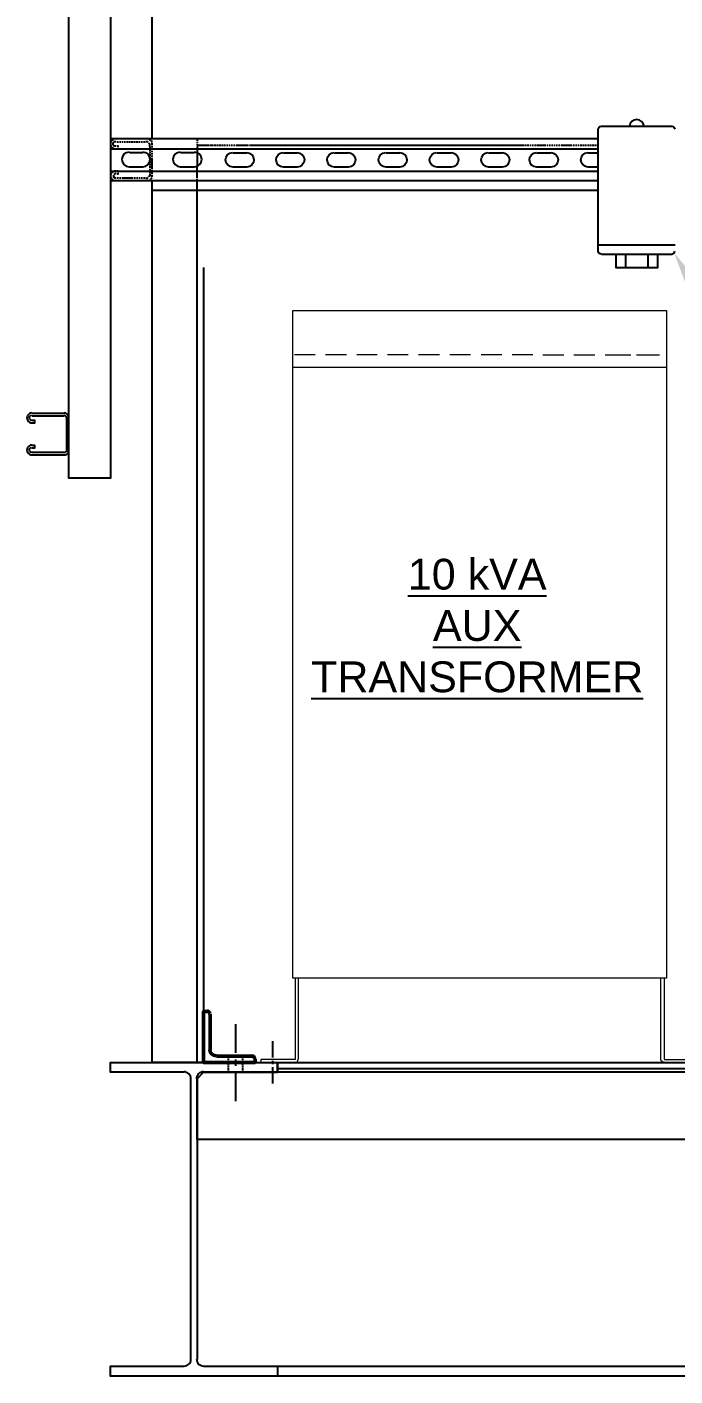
# Model space of a CAD drawing. Header units: feet. Extents: x -159 to 1687, y -48 to 1556.
# Drawn here: x 1220.9 to 1246.2, y 999 to 1051.6 of the extents above; entities that cross this region are included whole.
import ezdxf
from ezdxf import colors
from ezdxf.entities.mleader import LeaderData, LeaderLine
from ezdxf.math import Vec2, Vec3

# ---------------------------------------------------------------- set-up
doc = ezdxf.new("R2010")
doc.units = ezdxf.units.FT
doc.header["$MEASUREMENT"] = 0
for name, color, linetype in [('G-ANNO-TEXT', 1, 'Continuous'), ('PDF8_0', 7, 'Continuous'), ('PDF8_AM_0N', 7, 'Continuous'), ('PDF8_LP_OBJ-Hidden', 7, 'Continuous'), ('PDF8_LP_OBJ-Misc', 7, 'Continuous'), ('PDF8_LP_OBJ-Text', 7, 'Continuous')]:
    doc.layers.add(name, color=color, linetype=linetype)
doc.styles.add('NEI-A', font='arial.ttf')

msp = doc.modelspace()

# ---------------------------------------------------------------- linework, layer by layer
at = {"layer": 'PDF8_0', "lineweight": 25}
for points in [[(1230.50514, 1012.07421), (1230.50514, 1011.42988)], [(1267.69218, 1011.24579), (1267.69218, 1010.85919), (1270.54564, 1010.85919), (1270.82178, 1010.60146), (1270.82178, 1008.24505), (1227.55963, 1008.24505), (1227.55963, 1010.60146), (1227.81736, 1010.85919), (1230.68923, 1010.85919), (1230.68923, 1011.24579)], [(1230.50514, 1011.30101), (1230.50514, 1011.17215)], [(1230.68923, 1011.24579), (1267.69218, 1011.24579)], [(1230.50514, 1011.06169), (1230.50514, 1010.41736)], [(1267.69218, 1010.98805), (1230.68923, 1010.98805)]]:
    msp.add_lwpolyline(points, dxfattribs=at)
at = {"layer": 'PDF8_AM_0N', "lineweight": 50}
for points in [[(1229.82399, 1011.37465), (1229.82399, 1011.24579), (1227.81736, 1011.24579), (1227.81736, 1013.234), (1227.94623, 1013.234)], [(1228.0751, 1013.12355), (1228.0751, 1011.74284)], [(1228.31442, 1011.48511), (1229.69512, 1011.48511)]]:
    msp.add_lwpolyline(points, dxfattribs=at)
for centre, radius, start, end in [((1227.93702, 1013.13275), 0.11966, 0.00001, 89.99999), ((1228.30521, 1011.75204), 0.24853, 180.000022, 269.999978), ((1229.68592, 1011.38386), 0.11966, 0.00001, 89.99999)]:
    msp.add_arc(centre, radius, start, end, dxfattribs=at)
at = {"layer": 'PDF8_LP_OBJ-Hidden', "lineweight": 25}
for p, q in [((1227.75251, 1046.97848), (1227.66076, 1046.97848)), ((1227.84455, 1046.97848), (1227.75281, 1046.97848)), ((1227.9366, 1046.97848), (1227.84485, 1046.97848)), ((1229.56267, 1046.97848), (1229.43932, 1046.97848))]:
    msp.add_line(p, q, dxfattribs=at)
for points in [[(1224.19071, 1047.07053), (1224.19071, 1047.0153)], [(1224.22753, 1047.16257), (1224.20912, 1047.12575), (1224.20912, 1047.10735)], [(1224.20912, 1046.97848), (1224.20912, 1046.96007), (1224.22753, 1046.92325)], [(1224.30116, 1047.2178), (1224.28275, 1047.19939), (1224.24593, 1047.18098)], [(1224.24593, 1046.90484), (1224.28275, 1046.88643), (1224.30116, 1046.86802)], [(1224.30116, 1047.07053), (1224.28275, 1047.07053), (1224.28275, 1047.0153), (1224.30116, 1047.0153)], [(1224.41162, 1047.12575), (1224.33798, 1047.12575), (1224.31957, 1047.10735), (1224.30116, 1047.10735)], [(1224.41162, 1046.96007), (1224.33798, 1046.96007), (1224.31957, 1046.97848), (1224.30116, 1046.97848)], [(1224.43003, 1047.23621), (1224.33798, 1047.23621), (1224.33798, 1047.2178)], [(1224.33798, 1046.86802), (1224.3748, 1046.84961), (1224.41162, 1046.84961)], [(1224.44844, 1047.12575), (1224.50367, 1047.12575)], [(1224.48526, 1046.92325), (1224.48526, 1046.96007), (1224.44844, 1046.96007)], [(1224.44844, 1046.84961), (1224.48526, 1046.84961), (1224.48526, 1046.88643)], [(1224.52208, 1047.23621), (1224.46685, 1047.23621)], [(1224.54049, 1047.12575), (1224.59571, 1047.12575)], [(1224.61412, 1047.23621), (1224.5589, 1047.23621)], [(1224.63253, 1047.12575), (1224.68776, 1047.12575)], [(1224.70617, 1047.23621), (1224.65094, 1047.23621)], [(1224.72458, 1047.12575), (1224.77981, 1047.12575)], [(1224.79822, 1047.23621), (1224.74299, 1047.23621)], [(1224.81663, 1047.12575), (1224.87186, 1047.12575)], [(1224.89026, 1047.23621), (1224.83504, 1047.23621)], [(1224.90867, 1047.12575), (1224.9639, 1047.12575)], [(1224.98231, 1047.23621), (1224.92708, 1047.23621)], [(1225.00072, 1047.12575), (1225.07436, 1047.12575)], [(1225.07436, 1047.23621), (1225.01913, 1047.23621)], [(1225.09277, 1047.12575), (1225.16641, 1047.12575)], [(1225.18482, 1047.23621), (1225.11118, 1047.23621)], [(1225.18482, 1047.12575), (1225.25845, 1047.12575)], [(1225.27686, 1047.23621), (1225.20322, 1047.23621)], [(1225.27686, 1047.12575), (1225.3505, 1047.12575)], [(1225.36891, 1047.23621), (1225.29527, 1047.23621)], [(1225.46096, 1047.23621), (1225.38732, 1047.23621)], [(1225.38732, 1047.12575), (1225.44255, 1047.12575)], [(1225.47937, 1047.12575), (1225.53459, 1047.12575)], [(1225.553, 1047.23621), (1225.49778, 1047.23621)], [(1225.66346, 1047.10735), (1225.64505, 1047.12575), (1225.57141, 1047.12575)], [(1225.66346, 1047.23621), (1225.58982, 1047.23621)], [(1225.75551, 1047.18098), (1225.71869, 1047.19939), (1225.70028, 1047.2178)], [(1225.71869, 1046.94166), (1225.71869, 1047.03371), (1225.70028, 1047.05212), (1225.70028, 1047.08894)], [(1225.71869, 1046.92325), (1225.71869, 1046.84961)], [(1225.71869, 1046.8312), (1225.71869, 1046.75757)], [(1225.81074, 1047.10735), (1225.79233, 1047.14416), (1225.77392, 1047.16257)], [(1225.81074, 1046.99689), (1225.81074, 1047.08894)], [(1225.81074, 1046.90484), (1225.81074, 1046.96007)], [(1225.81074, 1046.81279), (1225.81074, 1046.86802)], [(1227.55963, 1047.23621), (1227.55963, 1047.16257)], [(1227.55963, 1047.12575), (1227.55963, 1047.07053)], [(1227.55963, 1047.03371), (1227.55963, 1046.97848)], [(1227.55963, 1046.94166), (1227.55963, 1046.88643)], [(1227.55963, 1046.84961), (1227.55963, 1046.77598)], [(1227.64235, 1046.97848), (1227.56871, 1046.97848)], [(1228.02865, 1046.97848), (1227.95501, 1046.97848)], [(1228.1207, 1046.97848), (1228.06547, 1046.97848)], [(1228.20589, 1046.97848), (1228.13225, 1046.97848)], [(1228.29793, 1046.97848), (1228.2243, 1046.97848)], [(1228.38998, 1046.97848), (1228.31634, 1046.97848)], [(1228.48203, 1046.97848), (1228.40839, 1046.97848)], [(1228.57408, 1046.97848), (1228.51885, 1046.97848)], [(1228.66612, 1046.97848), (1228.61089, 1046.97848)], [(1228.75817, 1046.97848), (1228.70294, 1046.97848)], [(1228.85022, 1046.97848), (1228.79499, 1046.97848)], [(1228.94226, 1046.97848), (1228.88704, 1046.97848)], [(1229.03431, 1046.97848), (1228.97908, 1046.97848)], [(1229.14477, 1046.97848), (1229.07113, 1046.97848)], [(1229.23682, 1046.97848), (1229.16318, 1046.97848)], [(1229.32886, 1046.97848), (1229.25522, 1046.97848)], [(1229.42091, 1046.97848), (1229.34727, 1046.97848)], [(1240.29895, 1046.97848), (1229.59948, 1046.97848)], [(1240.391, 1046.97848), (1240.33577, 1046.97848)], [(1240.48305, 1046.97848), (1240.42782, 1046.97848)], [(1240.57509, 1046.97848), (1240.51987, 1046.97848)], [(1240.66714, 1046.97848), (1240.61191, 1046.97848)], [(1240.7776, 1046.97848), (1240.70396, 1046.97848)], [(1240.86965, 1046.97848), (1240.79601, 1046.97848)], [(1240.96169, 1046.97848), (1240.88806, 1046.97848)], [(1241.05374, 1046.97848), (1240.9801, 1046.97848)], [(1241.14579, 1046.97848), (1241.07215, 1046.97848)], [(1241.23783, 1046.97848), (1241.18261, 1046.97848)], [(1241.32988, 1046.97848), (1241.27465, 1046.97848)], [(1241.42193, 1046.97848), (1241.3667, 1046.97848)], [(1241.51398, 1046.97848), (1241.45875, 1046.97848)], [(1241.60602, 1046.97848), (1241.55079, 1046.97848)], [(1241.69807, 1046.97848), (1241.64284, 1046.97848)], [(1241.80853, 1046.97848), (1241.73489, 1046.97848)], [(1241.90057, 1046.97848), (1241.82694, 1046.97848)], [(1241.99262, 1046.97848), (1241.91898, 1046.97848)], [(1242.08467, 1046.97848), (1242.01103, 1046.97848)], [(1242.17671, 1046.97848), (1242.10308, 1046.97848)], [(1242.26876, 1046.97848), (1242.21353, 1046.97848)], [(1242.36081, 1046.97848), (1242.30558, 1046.97848)], [(1242.45286, 1046.97848), (1242.39763, 1046.97848)], [(1242.5449, 1046.97848), (1242.48968, 1046.97848)], [(1242.63695, 1046.97848), (1242.58172, 1046.97848)], [(1242.729, 1046.97848), (1242.67377, 1046.97848)], [(1242.83945, 1046.97848), (1242.76582, 1046.97848)], [(1242.9315, 1046.97848), (1242.85786, 1046.97848)], [(1243.02355, 1046.97848), (1242.94991, 1046.97848)], [(1243.1156, 1046.97848), (1243.04196, 1046.97848)], [(1243.18923, 1046.97848), (1243.13401, 1046.97848)], [(1225.71869, 1046.73916), (1225.71869, 1046.66552)], [(1225.71869, 1046.64711), (1225.71869, 1046.57347)], [(1225.71869, 1046.53665), (1225.71869, 1046.48143)], [(1225.71869, 1046.44461), (1225.71869, 1046.38938)], [(1225.71869, 1046.35256), (1225.71869, 1046.29733)], [(1225.81074, 1046.72075), (1225.81074, 1046.77598)], [(1225.81074, 1046.6287), (1225.81074, 1046.68393)], [(1225.81074, 1046.53665), (1225.81074, 1046.59188)], [(1225.81074, 1046.4262), (1225.81074, 1046.49983)], [(1225.81074, 1046.33415), (1225.81074, 1046.40779)], [(1225.81074, 1046.2421), (1225.81074, 1046.31574)], [(1227.55963, 1046.75757), (1227.55963, 1046.68393)], [(1224.19071, 1045.81869), (1224.19071, 1045.76346)], [(1224.22753, 1045.91073), (1224.20912, 1045.87391), (1224.20912, 1045.8555)], [(1224.30116, 1045.96596), (1224.28275, 1045.94755), (1224.24593, 1045.92914)], [(1224.30116, 1045.81869), (1224.30116, 1045.76346)], [(1224.41162, 1045.87391), (1224.35639, 1045.87391), (1224.33798, 1045.8555), (1224.31957, 1045.8555)], [(1224.41162, 1045.98437), (1224.33798, 1045.98437)], [(1224.48526, 1045.94755), (1224.48526, 1045.98437), (1224.44844, 1045.98437)], [(1224.44844, 1045.87391), (1224.48526, 1045.87391), (1224.48526, 1045.91073)], [(1225.71869, 1045.89232), (1225.71869, 1045.80028), (1225.70028, 1045.78187), (1225.70028, 1045.76346)], [(1225.71869, 1046.26051), (1225.71869, 1046.20528)], [(1225.71869, 1046.16846), (1225.71869, 1046.11324)], [(1225.71869, 1046.07642), (1225.71869, 1046.02119)], [(1225.71869, 1045.98437), (1225.71869, 1045.91073)], [(1225.81074, 1046.15006), (1225.81074, 1046.22369)], [(1225.81074, 1046.05801), (1225.81074, 1046.13165)], [(1225.81074, 1045.96596), (1225.81074, 1046.02119)], [(1225.81074, 1045.87391), (1225.81074, 1045.92914)], [(1225.81074, 1045.76346), (1225.81074, 1045.8371)], [(1227.55963, 1046.07642), (1227.55963, 1046.15006)], [(1227.55963, 1045.98437), (1227.55963, 1046.05801)], [(1227.55963, 1045.89232), (1227.55963, 1045.96596)], [(1227.55963, 1045.80028), (1227.55963, 1045.87391)], [(1227.55963, 1045.70823), (1227.55963, 1045.78187)], [(1224.20912, 1045.72664), (1224.20912, 1045.70823), (1224.22753, 1045.68982), (1224.22753, 1045.67141)], [(1224.24593, 1045.653), (1224.28275, 1045.63459), (1224.30116, 1045.61618)], [(1224.41162, 1045.70823), (1224.35639, 1045.70823), (1224.35639, 1045.72664), (1224.31957, 1045.72664), (1224.31957, 1045.74505)], [(1224.33798, 1045.61618), (1224.43003, 1045.61618)], [(1224.50367, 1045.70823), (1224.44844, 1045.70823)], [(1224.46685, 1045.61618), (1224.52208, 1045.61618)], [(1224.59571, 1045.70823), (1224.54049, 1045.70823)], [(1224.5589, 1045.61618), (1224.61412, 1045.61618)], [(1224.70617, 1045.70823), (1224.63253, 1045.70823)], [(1224.65094, 1045.61618), (1224.70617, 1045.61618)], [(1224.79822, 1045.70823), (1224.72458, 1045.70823)], [(1224.74299, 1045.61618), (1224.79822, 1045.61618)], [(1224.89026, 1045.70823), (1224.81663, 1045.70823)], [(1224.83504, 1045.61618), (1224.89026, 1045.61618)], [(1224.98231, 1045.70823), (1224.90867, 1045.70823)], [(1224.92708, 1045.61618), (1224.98231, 1045.61618)], [(1225.07436, 1045.70823), (1225.00072, 1045.70823)], [(1225.01913, 1045.61618), (1225.07436, 1045.61618)], [(1225.16641, 1045.70823), (1225.11118, 1045.70823)], [(1225.11118, 1045.61618), (1225.18482, 1045.61618)], [(1225.25845, 1045.70823), (1225.20322, 1045.70823)], [(1225.20322, 1045.61618), (1225.27686, 1045.61618)], [(1225.3505, 1045.70823), (1225.29527, 1045.70823)], [(1225.29527, 1045.61618), (1225.36891, 1045.61618)], [(1225.44255, 1045.70823), (1225.38732, 1045.70823)], [(1225.38732, 1045.61618), (1225.46096, 1045.61618)], [(1225.53459, 1045.70823), (1225.47937, 1045.70823)], [(1225.49778, 1045.61618), (1225.553, 1045.61618)], [(1225.57141, 1045.70823), (1225.62664, 1045.70823), (1225.64505, 1045.72664), (1225.66346, 1045.72664)], [(1225.58982, 1045.61618), (1225.66346, 1045.61618)], [(1225.70028, 1045.61618), (1225.71869, 1045.63459), (1225.75551, 1045.653)], [(1225.77392, 1045.67141), (1225.79233, 1045.70823), (1225.81074, 1045.72664)], [(1227.55963, 1045.61618), (1227.55963, 1045.67141)], [(1228.79306, 1011.42988), (1228.79306, 1011.48511)], [(1228.79306, 1011.33783), (1228.79306, 1011.39306)], [(1228.79306, 1011.24579), (1228.79306, 1011.30101)], [(1228.79306, 1011.13533), (1228.79306, 1011.20897)], [(1228.79306, 1011.04328), (1228.79306, 1011.11692)], [(1229.34535, 1011.42988), (1229.34535, 1011.48511)], [(1229.34535, 1011.33783), (1229.34535, 1011.39306)], [(1229.34535, 1011.24579), (1229.34535, 1011.30101)], [(1229.34535, 1011.13533), (1229.34535, 1011.20897)], [(1229.34535, 1011.04328), (1229.34535, 1011.11692)], [(1228.79306, 1010.95123), (1228.79306, 1011.02487)], [(1228.79306, 1010.85919), (1228.79306, 1010.93283)], [(1229.34535, 1010.95123), (1229.34535, 1011.02487)], [(1229.34535, 1010.85919), (1229.34535, 1010.93283)]]:
    msp.add_lwpolyline(points, dxfattribs=at)
at = {"layer": 'PDF8_LP_OBJ-Misc', "lineweight": 25}
msp.add_line((1243.18923, 1047.23621), (1224.19071, 1047.23621), dxfattribs=at)
for points in [[(1224.19071, 1087.22148), (1224.19071, 1034.01824), (1222.57068, 1034.01824), (1222.57068, 1087.22148), (1275.79233, 1087.22148)], [(1225.81074, 1047.23621), (1225.81074, 1065.60882)], [(1224.19071, 1046.84961), (1243.14593, 1046.84961)], [(1224.92708, 1046.70234), (1225.46096, 1046.70234)], [(1226.9153, 1046.70234), (1227.46758, 1046.70234)], [(1227.55963, 1046.68393), (1227.55963, 1046.15006)], [(1228.9628, 1046.68858), (1229.49667, 1046.68858)], [(1230.92856, 1046.68858), (1231.46243, 1046.68858)], [(1232.91677, 1046.68858), (1233.45065, 1046.68858)], [(1234.9234, 1046.68858), (1235.45727, 1046.68858)], [(1236.91162, 1046.68858), (1237.4639, 1046.68858)], [(1238.91825, 1046.68858), (1239.45212, 1046.68858)], [(1240.79759, 1046.68858), (1241.34987, 1046.68858)], [(1242.80422, 1046.68858), (1243.18923, 1046.68858)], [(1224.19071, 1045.98437), (1243.14593, 1045.98437)], [(1225.46096, 1046.13165), (1224.92708, 1046.13165)], [(1227.46758, 1046.13165), (1226.9153, 1046.13165)], [(1224.19071, 1045.61618), (1243.18923, 1045.61618)], [(1227.81736, 1042.22885), (1227.81736, 1011.24579), (1225.81074, 1011.24579), (1225.81074, 1045.61618)], [(1227.55963, 1011.24579), (1227.55963, 1045.61618)], [(1243.18923, 1045.22958), (1225.8039, 1045.22958)], [(1243.18923, 1043.1125), (1246.18997, 1043.1125)], [(1246.0611, 1042.7259), (1243.3181, 1042.7259)], [(1243.87038, 1042.7259), (1243.87038, 1042.22885), (1245.50882, 1042.22885), (1245.50882, 1042.7259)], [(1244.25698, 1042.7259), (1244.25698, 1042.22885)], [(1245.12222, 1042.7259), (1245.12222, 1042.22885)], [(1222.38658, 1036.54034), (1221.13474, 1036.54034)], [(1221.13474, 1036.44829), (1222.38658, 1036.44829)], [(1221.13474, 1035.19645), (1221.2452, 1035.19645), (1221.2452, 1035.28849), (1221.13474, 1035.28849)], [(1229.0692, 1011.61397), (1229.0692, 1012.73695)], [(1229.0692, 1011.11692), (1229.0692, 1011.35624)], [(1229.0692, 1009.73621), (1229.0692, 1010.85919)]]:
    msp.add_lwpolyline(points, dxfattribs=at)
for points in [[(1243.30889, 1042.74431, -0.41421346), (1243.18923, 1042.85477), (1243.18923, 1047.6044, -0.41421346), (1243.3181, 1047.73327), (1246.0611, 1047.73327, -0.41421346), (1246.17156, 1047.6136)], [(1229.48851, 1046.70699, -0.99636306), (1229.49667, 1046.1363), (1228.9628, 1046.1363, -0.99636306), (1228.95256, 1046.70699)], [(1231.45426, 1046.70699, -0.99636306), (1231.46243, 1046.1363), (1230.92856, 1046.1363, -0.99636306), (1230.91831, 1046.70699)], [(1233.44248, 1046.70699, -0.99636306), (1233.45065, 1046.1363), (1232.91677, 1046.1363, -0.99636306), (1232.90653, 1046.70699)], [(1235.44911, 1046.70699, -0.99636306), (1235.45727, 1046.1363), (1234.9234, 1046.1363, -0.99636306), (1234.91316, 1046.70699)], [(1237.45574, 1046.70699, -0.99636306), (1237.4639, 1046.1363), (1236.91162, 1046.1363, -0.99636306), (1236.90138, 1046.70699)], [(1239.44395, 1046.70699, -0.99636306), (1239.45212, 1046.1363), (1238.91825, 1046.1363, -0.99636306), (1238.908, 1046.70699)], [(1241.34171, 1046.70699, -0.99636306), (1241.34987, 1046.1363), (1240.79759, 1046.1363, -0.99636306), (1240.78735, 1046.70699)], [(1243.18923, 1046.1363), (1242.80422, 1046.1363, -0.99636306), (1242.79397, 1046.70699)], [(1221.12554, 1036.55874, 1.00000002), (1221.13474, 1036.17215), (1221.2452, 1036.17215), (1221.2452, 1036.26419), (1221.13474, 1036.26419, -1.0000009), (1221.12554, 1036.4667)], [(1222.37738, 1036.4667, -0.41421409), (1222.47863, 1036.35624), (1222.47863, 1035.1044, -0.41421409), (1222.38658, 1035.01235), (1221.13474, 1035.01235, -1.0000009), (1221.12554, 1035.21486)], [(1222.57068, 1036.35624, 0.41421357), (1222.37738, 1036.55874)], [(1221.12554, 1035.3069, 1.00000002), (1221.13474, 1034.92031), (1222.38658, 1034.92031, 0.41421357), (1222.57068, 1035.1044)]]:
    msp.add_lwpolyline(points, format="xyb", dxfattribs=at)
at = {"layer": 'PDF8_LP_OBJ-Misc', "lineweight": 20}
msp.add_lwpolyline([(1245.85409, 1014.52266), (1231.29674, 1014.52266), (1231.29674, 1040.55359), (1245.85409, 1040.55359)], close=True, dxfattribs=at)
for points in [[(1232.16199, 1038.8231), (1231.35197, 1038.8231)], [(1233.37701, 1038.8231), (1232.56699, 1038.8231)], [(1234.57362, 1038.8231), (1233.78202, 1038.8231)], [(1235.78864, 1038.8231), (1234.97863, 1038.8231)], [(1237.00367, 1038.8231), (1236.19365, 1038.8231)], [(1238.21869, 1038.8231), (1237.40867, 1038.8231)], [(1239.43371, 1038.8231), (1238.6237, 1038.8231)], [(1240.64873, 1038.8231), (1239.83872, 1038.8231)], [(1241.03082, 1038.8231), (1241.84535, 1038.8231)], [(1242.24585, 1038.8231), (1243.06037, 1038.8231)], [(1243.46087, 1038.8231), (1244.45498, 1038.8231)], [(1244.6804, 1038.8231), (1245.57795, 1038.8231)], [(1245.85409, 1038.32605), (1231.29674, 1038.32605)], [(1231.51766, 1011.35624), (1231.51766, 1014.52266)]]:
    msp.add_lwpolyline(points, dxfattribs=at)
for points in [[(1231.38879, 1014.52266), (1231.38879, 1011.35624), (1230.0449, 1011.35624), (1230.0449, 1011.24579), (1231.38879, 1011.24579, 0.41421346), (1231.49925, 1011.36545)], [(1245.76205, 1014.52266), (1245.76205, 1011.35624), (1247.08753, 1011.35624), (1247.08753, 1011.24579), (1245.76205, 1011.24579, -0.41421346), (1245.63318, 1011.35624), (1245.63318, 1014.52266)]]:
    msp.add_lwpolyline(points, format="xyb", dxfattribs=at)
at = {"layer": 'PDF8_LP_OBJ-Misc', "lineweight": 25}
for centre, radius, start, end in [((1244.6896, 1047.70565), 0.28535, 5.625006, 174.374994), ((1224.91788, 1046.4354), 0.28535, 90.208761, 269.791239), ((1225.45175, 1046.4354), 0.28535, 270.208761, 89.791239), ((1226.9061, 1046.4354), 0.28535, 90.208761, 269.791239), ((1227.45838, 1046.4354), 0.28535, 270.208761, 89.791239), ((1246.0519, 1042.86397), 0.11966, 270.00001, 359.99999)]:
    msp.add_arc(centre, radius, start, end, dxfattribs=at)
at = {"layer": 'PDF8_LP_OBJ-Text', "lineweight": 25}
msp.add_line((1270.54564, 1010.85919), (1227.81736, 1010.85919), dxfattribs=at)
for points in [[(1227.06258, 1010.85919), (1224.19071, 1010.85919), (1224.19071, 1011.24579), (1274.1723, 1011.24579)], [(1230.68923, 1011.24579), (1230.68923, 1010.85919)], [(1227.55963, 1010.60146), (1227.55963, 999.66626)], [(1230.68923, 999.40852), (1230.68923, 999.02193)]]:
    msp.add_lwpolyline(points, dxfattribs=at)
for points in [[(1274.1723, 999.02193), (1224.19071, 999.02193), (1224.19071, 999.40852), (1227.06258, 999.40852, 0.41421362), (1227.32031, 999.66626), (1227.32031, 1010.60146, 0.41421362), (1227.05337, 1010.8776)], [(1227.54122, 999.67546, 0.41421362), (1227.81736, 999.40852), (1270.54564, 999.40852)]]:
    msp.add_lwpolyline(points, format="xyb", dxfattribs=at)
msp.add_arc((1227.80816, 1010.61066), 0.26694, 89.999994, 180.000006, dxfattribs=at)

# ---------------------------------------------------------------- next in the draw order: texts
at = {"layer": 'G-ANNO-TEXT', "linetype": 'Continuous', "insert": (1238.47455, 1028.26444), "char_height": 1.2, "attachment_point": 5, "style": 'NEI-A', "bg_fill": 3, "box_fill_scale": 1.5, "bg_fill_color": 256, "bg_fill_transparency": 0}
msp.add_mtext_dynamic_manual_height_columns('{\\L10 kVA AUX TRANSFORMER}', width=7.3675604, gutter_width=0.1026, heights=[0], dxfattribs=at)

# ---------------------------------------------------------------- next in the draw order: leaders
at = {"layer": 'G-ANNO-TEXT'}
ml = msp.add_multileader_mtext('Standard', dxfattribs=at)
ml.set_content('RECEPTACLE', color=256, style='NEI-A')
ml.set_leader_properties()
ml.build(insert=Vec2(0, 0))
ml.multileader.update_dxf_attribs({"dogleg_length": 0.0625, "arrow_head_size": 1.5})
ctx = ml.context
ctx.base_point, ctx.char_height, ctx.arrow_head_size, ctx.landing_gap_size, ctx.plane_origin = Vec3(1251.19992, 1035.2911), 1.2, 1.5, 1.08, Vec3(1199.94399, 1027.86312)
notes = []
notes.append((ctx, [(0, (1, 1, 0), (1250.44992, 1035.2911), (1, 0), 0.75, [(0, [(1246.14256, 1042.80631)], 0, [])])]))
ctx.mtext.insert, ctx.mtext.width, ctx.mtext.flow_direction = Vec3(1252.27992, 1035.90133), 12, 5
ctx.mtext.has_bg_fill, ctx.mtext.bg_color, ctx.mtext.bg_scale_factor, ctx.mtext.bg_transparency, ctx.mtext.use_window_bg_color = 1, -1027028792, 1.5, 0, 1
for ctx, leaders in notes:
    for number, flags, end, landing, length, lines in leaders:
        leader = LeaderData()
        leader.index, (leader.has_last_leader_line, leader.has_dogleg_vector, leader.attachment_direction) = number, flags
        leader.last_leader_point, leader.dogleg_vector, leader.dogleg_length = Vec3(end), Vec3(landing), length
        for number, points, colour, breaks in lines:
            line = LeaderLine()
            line.index, line.vertices, line.color, line.breaks = number, Vec3.list(points), colors.encode_raw_color(colour), breaks
            leader.lines.append(line)
        ctx.leaders.append(leader)

doc.saveas('drawing.dxf')
